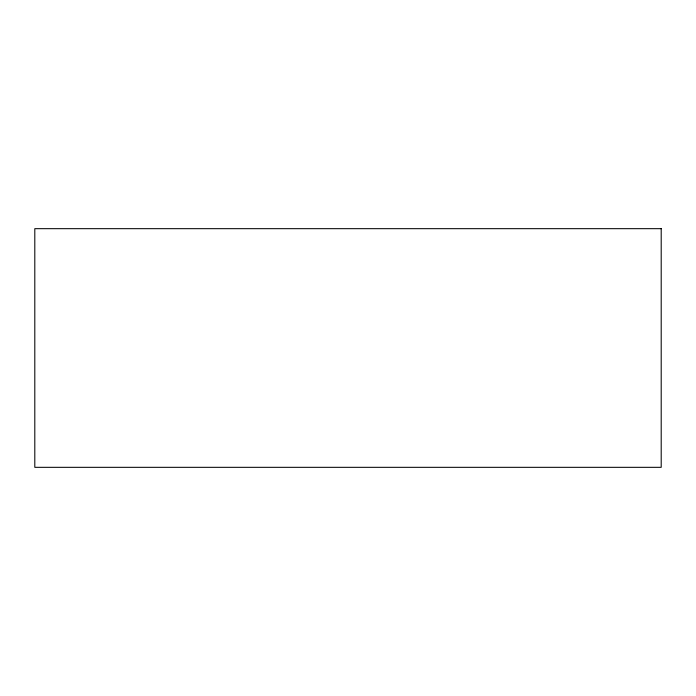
<?xml version="1.0" encoding="UTF-8"?>
<svg xmlns="http://www.w3.org/2000/svg" width="696" height="696" viewBox="0 0 696 696"><rect width="100%" height="100%" fill="white"/><g stroke="black" fill="none" stroke-linecap="round" stroke-linejoin="round"><path stroke-width="1.04" d="M661.2 228.671L34.8 228.671L34.8 467.329L661.2 467.329L661.2 228.671"/></g></svg>
